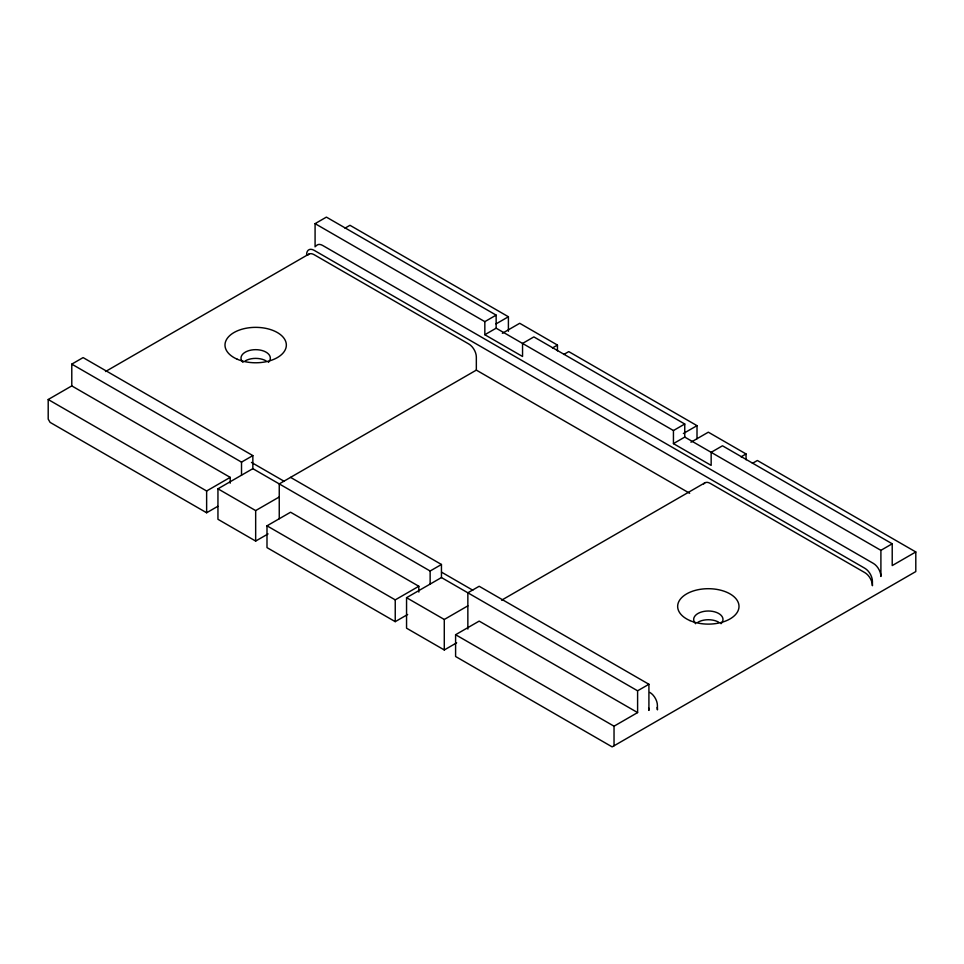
<?xml version="1.0" encoding="UTF-8"?>
<svg xmlns="http://www.w3.org/2000/svg" width="964" height="964" viewBox="0 0 964 964"><rect width="100%" height="100%" fill="white"/><g stroke="black" fill="none" stroke-linecap="round" stroke-linejoin="round"><path stroke-width="1.45" d="M230.203 483.181L230.203 477.373L71.782 385.901L71.782 364.127L83.097 357.596L252.845 455.598L252.845 468.661L217.948 488.808L217.948 519.295L255.665 541.069L268.076 533.911M315.083 223.648L326.398 217.117L496.147 315.12L496.147 328.194L484.832 334.725L484.832 321.651L315.083 223.648L315.083 246.88M217.804 506.317L206.633 512.764L50.092 422.377L48.2 419.111L48.2 399.518L71.782 385.901M345.016 228.155L349.968 225.287L508.402 316.758L508.402 331.279M105.522 371.526L308.805 254.159M71.782 364.127L241.518 462.13L252.845 455.598M484.832 321.651L496.147 315.12M48.2 399.518L206.633 490.989L230.203 477.373M496.002 323.916L508.402 316.758M502.352 333.315L519.716 323.289L557.445 345.064L557.445 350.872M689.67 493.279L476.337 370.116L279.247 483.904L279.247 518.753M217.948 488.808L255.665 510.583L279.247 496.978M552.48 347.932L557.445 345.064M407.652 614.49L395.24 621.659L266.992 547.612L266.992 525.826L290.562 512.221L418.822 586.269L418.822 592.077M563.795 354.463L568.76 351.607L697.008 425.654L697.008 438.716M252.845 468.661L430.137 571.013L441.452 564.482L441.452 577.557L406.555 597.692L406.555 628.191L444.284 649.965L456.683 642.807M673.438 430.547L684.753 424.015L684.753 437.078L673.438 443.621L673.438 430.547L496.147 328.194M266.992 525.826L395.24 599.873L418.822 586.269M683.368 433.523L697.008 425.654M690.959 442.211L708.335 432.185L746.052 453.96L746.052 459.768M406.555 597.692L444.284 619.478L467.853 605.862M741.087 456.828L746.052 453.96M501.593 600.198L704.877 482.831M752.402 463.359L757.367 460.491L915.8 551.962L915.8 571.568L612.14 746.883L455.598 656.496L455.598 634.722L479.168 621.105L637.602 712.577L637.602 690.802L648.917 684.271L648.917 710.396A10.664 6.158 60 0 0 648.664 707.998M684.753 437.078L880.903 550.336L892.218 543.792L892.218 565.579L915.8 551.962M455.598 634.722L614.032 726.193L637.602 712.577M684.753 424.015L533.863 336.906L522.548 343.437L522.548 356.499L484.832 334.725M892.218 543.792L722.482 445.79L711.155 452.321L711.155 465.395L673.438 443.621M290.562 477.373L441.452 564.482M648.917 684.271L479.168 586.269L467.853 592.8L467.853 629.094M251.459 462.419L284.006 481.205M441.548 572.158L472.794 590.209M441.452 577.557L637.602 690.802M880.903 550.336L880.903 576.46A10.664 6.158 60 0 0 873.36 563.398L322.627 245.434A10.664 6.158 60 0 0 316.096 246.013M614.032 726.193L614.032 745.787M476.337 370.116L476.337 357.042A10.664 6.158 60 0 0 468.793 343.979L314.144 254.689A10.664 6.158 60 0 0 307.6 255.267M444.284 619.478L444.284 649.965M430.137 571.013L430.137 584.088M395.24 599.873L395.24 621.659M255.665 510.583L255.665 541.069M241.518 462.13L241.518 475.192M206.633 490.989L206.633 512.764M697.96 622.202A14.665 8.471 0 0 1 718.698 622.202M245.302 360.861A14.665 8.471 0 0 1 266.04 360.861M306.588 254.689A10.664 6.158 60 0 1 314.144 250.327L864.877 568.302A10.664 6.158 60 0 1 872.42 581.364L872.42 585.714A10.664 6.158 60 0 0 864.877 572.652L710.215 483.362A10.664 6.158 60 0 0 703.684 483.94M649.856 692.429A10.664 6.158 60 0 1 657.412 705.503L657.412 709.853A10.664 6.158 60 0 0 657.147 707.456M695.622 623.708A14.665 8.471 0 0 1 708.335 611.007A14.665 8.471 0 0 1 721.036 623.708M242.964 362.368A14.665 8.471 0 0 1 255.665 349.667A14.665 8.471 0 0 1 268.378 362.368M237.289 359.247A30.679 17.713 0 0 0 286.127 347.173A30.679 17.713 0 0 0 243.591 328.784A30.679 17.713 0 0 0 237.289 359.247M689.947 620.587A30.679 17.713 0 0 0 738.786 608.513A30.679 17.713 0 0 0 696.261 590.125A30.679 17.713 0 0 0 689.947 620.587"/></g></svg>
